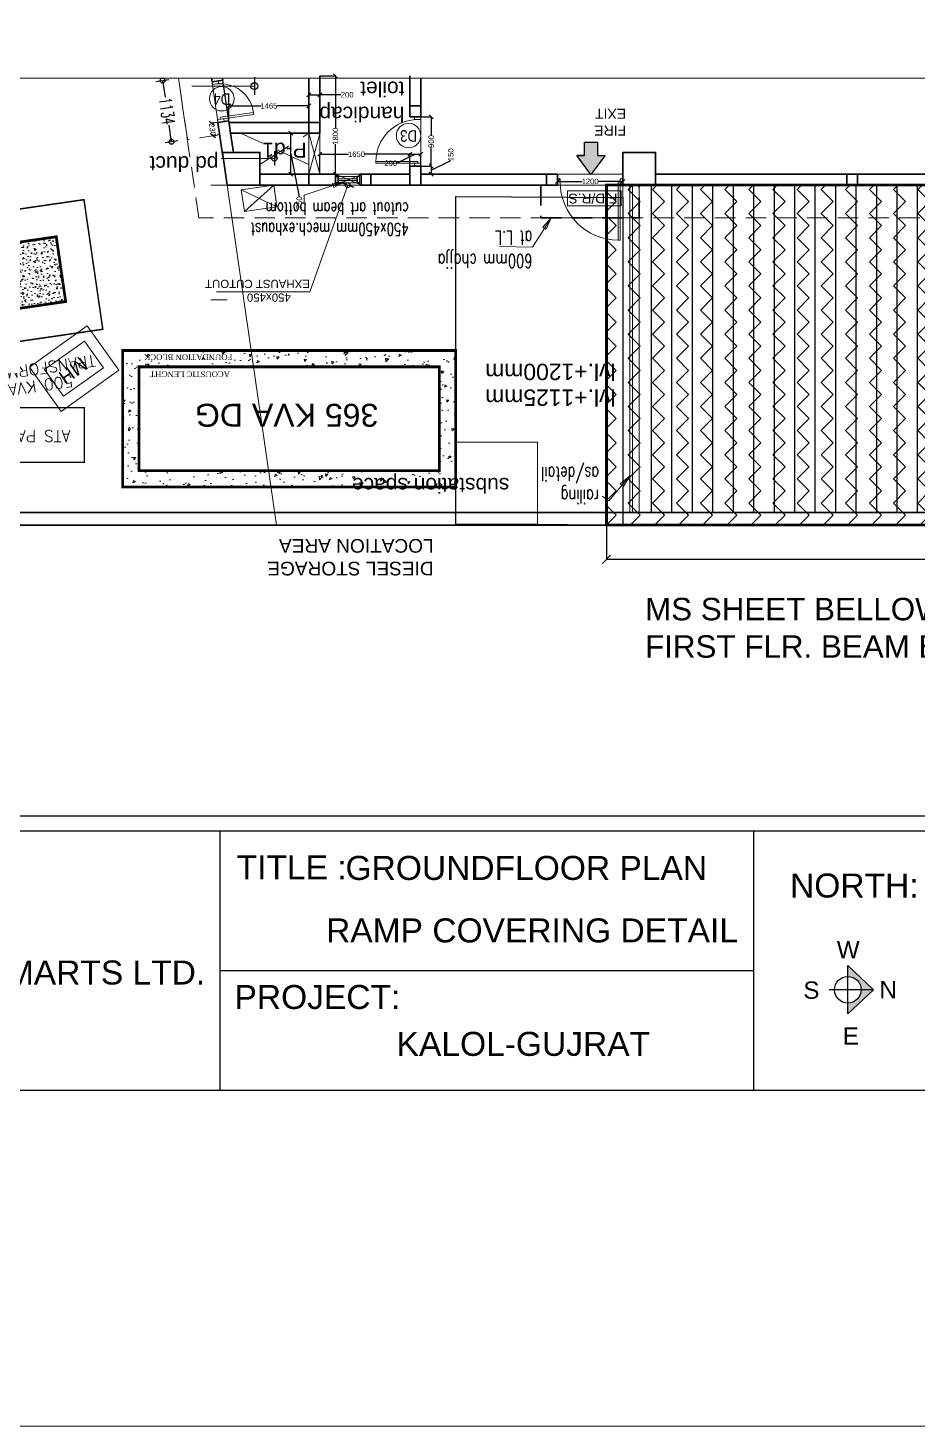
# Model space of a CAD drawing. Header units: inches. Extents: x 148614 to 294443, y 4730 to 138360.
# Drawn here: x 197249 to 213536, y 4730 to 30347 of the extents above; entities that cross this region are included whole.
import ezdxf
from ezdxf.enums import TextEntityAlignment as Align

# ---------------------------------------------------------------- set-up
doc = ezdxf.new("R2010")
doc.units = ezdxf.units.IN
doc.header["$MEASUREMENT"] = 0
for name, pattern in [('( Hidden )', [0.375, 0.25, -0.125]), ('1', [0]), ('DASHED', [0.75, 0.5, -0.25]), ('HIDDEN', [0.375, 0.25, -0.125]), ('HIDDEN2', [0.1875, 0.125, -0.0625])]:
    doc.linetypes.add(name, pattern=pattern)
doc.layers.get('DEFPOINTS').update_dxf_attribs({"color": 40, "lineweight": 15})
for name, color, linetype, lineweight in [('75 mm floring', 252, 'Continuous', 15), ('BEAM IN MS', 32, 'Continuous', 15), ('BUILDING  LINE', 46, 'Continuous', 0), ('Column', 32, 'Continuous', 30), ('description text', 34, 'Continuous', 15), ('DIAMENSION', 122, 'Continuous', 15), ('door window text', 242, 'Continuous', 13), ('DOORS', 44, 'Continuous', 13), ('dotted gen.& dotted windows', 252, 'HIDDEN2', 15), ('fabr ele', 235, 'Continuous', 15), ('furniture', 252, '1', 15), ('Lvl.', 34, 'Continuous', 13), ('MEP INPUTS', 7, 'Continuous', 15), ('mullion', 6, 'Continuous', 30), ('room text', 7, 'Continuous', 13), ('STR', 32, 'Continuous', 25), ('SUBSTATION', 3, 'HIDDEN', 0), ('text', 7, 'Continuous', 15), ('wall', 7, 'Continuous', 30), ('wall cut', 7, 'Continuous', 30), ('wall ele', 7, 'Continuous', 15), ('windows', 34, 'Continuous', 15)]:
    doc.layers.add(name, color=color, linetype=linetype, lineweight=lineweight)
for name, color, linetype in [('aapl text', 1, 'Continuous'), ('ALL TEXT', 7, 'Continuous'), ('DEVELOPER', 10, 'Continuous'), ('DIM 02 DMART', 8, 'Continuous'), ('SDA_TEXT', 21, 'Continuous'), ('title', 7, 'Continuous')]:
    doc.layers.add(name, color=color, linetype=linetype)
doc.styles.add('ARIAL', font='arial.ttf')
doc.styles.add('ARIAL-N', font='ARIALN.TTF')
doc.styles.add('dim center', font='arial.ttf', dxfattribs={"height": 250})
doc.styles.add('dim detail', font='simplex.shx', dxfattribs={"width": 0.65})
doc.styles.add('dim inside', font='simplex.shx', dxfattribs={"width": 0.7, "height": 100})
doc.styles.add('opning tag', font='ARIALN.TTF', dxfattribs={"height": 175})
doc.styles.add('Romans', font='simplex.shx')
doc.styles.add('ROMANT', font='arial.ttf')
doc.styles.add('room text', font='arial.ttf', dxfattribs={"height": 150})
doc.styles.add('SDA-TITLE', font='arial.ttf', dxfattribs={"height": 100})
doc.styles.add('UNIQUE', font='times.ttf', dxfattribs={"height": 0.16})
doc.dimstyles.new('dim inside', dxfattribs={"dimtxt": 225, "dimasz": 180, "dimexe": 0, "dimexo": 0, "dimgap": 10, "dimtad": 0, "dimdec": 0, "dimzin": 0, "dimdsep": 46, "dimtxsty": 'dim detail', "dimblk": 'SMALL', "dimcen": 0.09, "dimse1": 1, "dimse2": 1, "dimclrd": 256, "dimclrt": 256, "dimadec": 0, "dimazin": 0, "dimtfac": 1, "dimtdec": 0, "dimtofl": 0, "dimtmove": 1, "dimatfit": 3, "dimldrblk": 'SMALL', "dimfxl": 1, "dimtolj": 1, "dimtzin": 0, "dimlwd": -1, "dimarcsym": 2})
doc.dimstyles.new('Dmart', dxfattribs={"dimtxt": 100, "dimasz": 75, "dimexe": 0.0625, "dimexo": 0.0625, "dimgap": 0.09, "dimtad": 0, "dimdec": 0, "dimzin": 0, "dimdsep": 46, "dimtxsty": 'ARIAL', "dimblk": 'OBLIQUE', "dimcen": 0.09, "dimclrt": 252, "dimadec": 0, "dimazin": 0, "dimtfac": 1, "dimtdec": 0, "dimtofl": 0, "dimtmove": 1, "dimatfit": 3, "dimldrblk": 'OBLIQUE', "dimfxl": 1, "dimtolj": 1, "dimtzin": 0, "dimarcsym": 0})

# ---------------------------------------------------------------- blocks, each defined once
blk = doc.blocks.new('*U13')
at = {"layer": 'DOORS'}
for points in [[(50, 0), (50, 615), (85, 615), (85, 0)], [(50, 57.5), (50, -57.5), (0, -57.5), (0, 57.5)], [(750, 57.5), (750, -57.5), (700, -57.5), (700, 57.5)]]:
    blk.add_lwpolyline(points, close=True, dxfattribs=at)
blk.add_arc((85, 0), 615, 0, 90, dxfattribs=at)
blk = doc.blocks.new('*U14')
at = {"layer": 'DOORS'}
for points in [[(50, 0), (50, 765), (85, 765), (85, 0)], [(50, 57.5), (50, -57.5), (0, -57.5), (0, 57.5)], [(900, 57.5), (900, -57.5), (850, -57.5), (850, 57.5)]]:
    blk.add_lwpolyline(points, close=True, dxfattribs=at)
blk.add_arc((85, 0), 765, 0, 90, dxfattribs=at)
blk = doc.blocks.new('opning tag')
at = {"layer": 'door window text', "linetype": 'Continuous'}
blk.add_circle((0, 0), 132, dxfattribs=at)
at = {"layer": 'door window text', "style": 'opning tag'}
blk.add_attdef('D1', text='', height=125, dxfattribs=at).set_placement((0, -58), align=Align.CENTER)
blk = doc.blocks.new('_Oblique')
at = {"color": 0, "linetype": 'ByBlock', "lineweight": -2}
blk.add_line((-0.5, -0.5), (0.5, 0.5), dxfattribs=at)
blk = doc.blocks.new('*D340')
at = {"layer": 'DEFPOINTS', "color": 0}
for p in [(202596, 28032), (202596, 27667), (204246, 27667)]:
    blk.add_point(p, dxfattribs=at)
at = {"layer": 'DIM 02 DMART', "color": 0, "lineweight": -2}
for p, q in [((202596, 27667), (202596, 28032)), ((202596, 28032), (203123, 28032)), ((204246, 28032), (203412, 28032)), ((204246, 27667), (204246, 28032))]:
    blk.add_line(p, q, dxfattribs=at)
at = {"layer": 'DIM 02 DMART', "color": 0, "lineweight": -2, "xscale": 75, "yscale": 75, "zscale": 75, "rotation": 180}
blk.add_blockref('_Oblique', (202596, 28032), dxfattribs=at)
at = {"layer": 'DIM 02 DMART', "color": 0, "lineweight": -2, "xscale": 75, "yscale": 75, "zscale": 75}
blk.add_blockref('_Oblique', (204246, 28032), dxfattribs=at)
at = {"layer": 'DIM 02 DMART', "color": 252, "insert": (203268, 28032), "char_height": 100, "attachment_point": 5, "style": 'ARIAL'}
blk.add_mtext('\\A1;1650', dxfattribs=at)
blk = doc.blocks.new('*D341')
at = {"layer": 'DEFPOINTS', "color": 0}
for p in [(202596, 29467), (202882, 29467), (202596, 27667)]:
    blk.add_point(p, dxfattribs=at)
at = {"layer": 'DIM 02 DMART', "color": 0, "lineweight": -2}
for p, q in [((202596, 29467), (202882, 29467)), ((202882, 29467), (202882, 28507)), ((202882, 27667), (202882, 28218)), ((202596, 27667), (202882, 27667))]:
    blk.add_line(p, q, dxfattribs=at)
at = {"layer": 'DIM 02 DMART', "color": 0, "lineweight": -2, "xscale": 75, "yscale": 75, "zscale": 75}
for p, rotation in [((202882, 29467), 90), ((202882, 27667), 270)]:
    blk.add_blockref('_Oblique', p, dxfattribs=dict(at, rotation=rotation))
at = {"layer": 'DIM 02 DMART', "color": 252, "insert": (202882, 28363), "char_height": 100, "attachment_point": 5, "rotation": 90, "style": 'ARIAL'}
blk.add_mtext('\\A1;1800', dxfattribs=at)
blk = doc.blocks.new('*D334')
at = {"layer": 'DEFPOINTS', "color": 0}
for p in [(202066, 28417), (202275, 28417), (202275, 27667)]:
    blk.add_point(p, dxfattribs=at)
at = {"layer": 'DIM 02 DMART', "color": 0, "lineweight": -2}
for p, q in [((202275, 28417), (202066, 28417)), ((202066, 27667), (202066, 28417)), ((202066, 28042), (202219, 27255)), ((202275, 27667), (202066, 27667)), ((202219, 27255), (202219, 27255))]:
    blk.add_line(p, q, dxfattribs=at)
at = {"layer": 'DIM 02 DMART', "color": 0, "lineweight": -2, "xscale": 75, "yscale": 75, "zscale": 75}
for p, rotation in [((202066, 28417), 90), ((202066, 27667), 270)]:
    blk.add_blockref('_Oblique', p, dxfattribs=dict(at, rotation=rotation))
at = {"layer": 'DIM 02 DMART', "color": 252, "insert": (202219, 27145), "char_height": 100, "attachment_point": 5, "rotation": 90, "style": 'ARIAL'}
blk.add_mtext('\\A1;750', dxfattribs=at)
blk = doc.blocks.new('*D342')
at = {"layer": 'DEFPOINTS', "color": 0}
for p in [(200931, 28917), (200931, 28617), (202396, 28617)]:
    blk.add_point(p, dxfattribs=at)
at = {"layer": 'DIM 02 DMART', "color": 0, "lineweight": -2}
for p, q in [((200931, 28617), (200931, 28917)), ((200931, 28917), (201519, 28917)), ((202396, 28917), (201809, 28917)), ((202396, 28617), (202396, 28917))]:
    blk.add_line(p, q, dxfattribs=at)
at = {"layer": 'DIM 02 DMART', "color": 0, "lineweight": -2, "xscale": 75, "yscale": 75, "zscale": 75, "rotation": 180}
blk.add_blockref('_Oblique', (200931, 28917), dxfattribs=at)
at = {"layer": 'DIM 02 DMART', "color": 0, "lineweight": -2, "xscale": 75, "yscale": 75, "zscale": 75}
blk.add_blockref('_Oblique', (202396, 28917), dxfattribs=at)
at = {"layer": 'DIM 02 DMART', "color": 252, "insert": (201664, 28917), "char_height": 100, "attachment_point": 5, "style": 'ARIAL'}
blk.add_mtext('\\A1;1465', dxfattribs=at)
blk = doc.blocks.new('*D343')
at = {"layer": 'DEFPOINTS', "color": 0}
for p in [(204446, 27817), (204446, 27667), (204636, 27667)]:
    blk.add_point(p, dxfattribs=at)
at = {"layer": 'DIM 02 DMART', "color": 0, "lineweight": -2}
for p, q in [((204446, 27817), (204636, 27817)), ((204446, 27667), (204636, 27667)), ((204636, 27742), (204995, 27917)), ((204636, 27817), (204636, 27667)), ((204995, 27917), (204995, 27917))]:
    blk.add_line(p, q, dxfattribs=at)
at = {"layer": 'DIM 02 DMART', "color": 0, "lineweight": -2, "xscale": 75, "yscale": 75, "zscale": 75}
for p, rotation in [((204636, 27817), 90), ((204636, 27667), 270)]:
    blk.add_blockref('_Oblique', p, dxfattribs=dict(at, rotation=rotation))
at = {"layer": 'DIM 02 DMART', "color": 252, "insert": (204995, 28023), "char_height": 100, "attachment_point": 5, "rotation": 90, "style": 'ARIAL'}
blk.add_mtext('\\A1;150', dxfattribs=at)
blk = doc.blocks.new('*D344')
at = {"layer": 'DEFPOINTS', "color": 0}
for p in [(204446, 28717), (204636, 28717), (204446, 27817)]:
    blk.add_point(p, dxfattribs=at)
at = {"layer": 'DIM 02 DMART', "color": 0, "lineweight": -2}
for p, q in [((204446, 28717), (204636, 28717)), ((204636, 28717), (204636, 28378)), ((204636, 27817), (204636, 28157)), ((204446, 27817), (204636, 27817))]:
    blk.add_line(p, q, dxfattribs=at)
at = {"layer": 'DIM 02 DMART', "color": 0, "lineweight": -2, "xscale": 75, "yscale": 75, "zscale": 75}
for p, rotation in [((204636, 28717), 90), ((204636, 27817), 270)]:
    blk.add_blockref('_Oblique', p, dxfattribs=dict(at, rotation=rotation))
at = {"layer": 'DIM 02 DMART', "color": 252, "insert": (204636, 28267), "char_height": 100, "attachment_point": 5, "rotation": 90, "style": 'ARIAL'}
blk.add_mtext('\\A1;900', dxfattribs=at)
blk = doc.blocks.new('*D346')
at = {"layer": 'DEFPOINTS', "color": 0}
for p in [(204446, 28032), (204246, 27817), (204446, 27817)]:
    blk.add_point(p, dxfattribs=at)
at = {"layer": 'DIM 02 DMART', "color": 0, "lineweight": -2}
for p, q in [((204346, 28032), (204007, 27867)), ((204246, 27817), (204246, 28032)), ((204246, 28032), (204446, 28032)), ((204446, 27817), (204446, 28032)), ((204007, 27867), (204006, 27867))]:
    blk.add_line(p, q, dxfattribs=at)
at = {"layer": 'DIM 02 DMART', "color": 0, "lineweight": -2, "xscale": 75, "yscale": 75, "zscale": 75, "rotation": 180}
blk.add_blockref('_Oblique', (204246, 28032), dxfattribs=at)
at = {"layer": 'DIM 02 DMART', "color": 0, "lineweight": -2, "xscale": 75, "yscale": 75, "zscale": 75}
blk.add_blockref('_Oblique', (204446, 28032), dxfattribs=at)
at = {"layer": 'DIM 02 DMART', "color": 252, "insert": (203895, 27867), "char_height": 100, "attachment_point": 5, "style": 'ARIAL'}
blk.add_mtext('\\A1;200', dxfattribs=at)
blk = doc.blocks.new('*D335')
at = {"layer": 'DEFPOINTS', "color": 0}
for p in [(202596, 29123), (202396, 28810), (202596, 28617)]:
    blk.add_point(p, dxfattribs=at)
at = {"layer": 'DIM 02 DMART', "color": 0, "lineweight": -2}
for p, q in [((202396, 28810), (202396, 29123)), ((202396, 29123), (202596, 29123)), ((202596, 28617), (202596, 29123)), ((202986, 29123), (202596, 29123))]:
    blk.add_line(p, q, dxfattribs=at)
at = {"layer": 'DIM 02 DMART', "color": 0, "lineweight": -2, "xscale": 75, "yscale": 75, "zscale": 75, "rotation": 180}
blk.add_blockref('_Oblique', (202396, 29123), dxfattribs=at)
at = {"layer": 'DIM 02 DMART', "color": 0, "lineweight": -2, "xscale": 75, "yscale": 75, "zscale": 75}
blk.add_blockref('_Oblique', (202596, 29123), dxfattribs=at)
at = {"layer": 'DIM 02 DMART', "color": 252, "insert": (203097, 29123), "char_height": 100, "attachment_point": 5, "style": 'ARIAL'}
blk.add_mtext('\\A1;200', dxfattribs=at)
blk = doc.blocks.new('*U26')
at = {"layer": 'wall ele'}
for points in [[(1859, 100), (1409, 100)], [(1409, -100), (1859, -100)]]:
    blk.add_lwpolyline(points, dxfattribs=at)
at = {"layer": 'windows', "lineweight": 30}
for points in [[(1409, -58), (1459, -58), (1459, 58), (1409, 58)], [(1809, -58), (1859, -58), (1859, 58), (1809, 58)]]:
    blk.add_lwpolyline(points, close=True, dxfattribs=at)
at = {"layer": 'windows'}
for points in [[(1459, 58), (1809, 58), (1809, -58), (1459, -58)], [(1459, -18), (1809, -18), (1809, 18), (1459, 18)]]:
    blk.add_lwpolyline(points, close=True, dxfattribs=at)
blk = doc.blocks.new('fe')
h = blk.add_hatch(color=1)
h.set_gradient(color1=(255, 0, 0), rotation=180, tint=1, name='INVCYLINDER')
h.paths.add_polyline_path([(58.22, -45.377), (58.59, -45.877), (58.39, -45.877), (58.39, -46.221), (58.05, -46.221), (58.05, -45.877), (57.85, -45.877)])
at = {"color": 0, "linetype": 'Continuous', "elevation": 295.366}
blk.add_lwpolyline([(58.22, -45.377), (58.59, -45.877), (58.39, -45.877), (58.39, -46.221), (58.05, -46.221), (58.05, -45.877), (57.85, -45.877)], close=True, dxfattribs=at)
at = {"layer": 'wall'}
blk.add_line((58.39, -45.877, 295.366), (58.59, -45.877, 295.366), dxfattribs=at)
blk = doc.blocks.new('*D347')
at = {"layer": 'DEFPOINTS', "color": 0}
for p in [(206948, 27667), (208147, 27667), (206948, 27535)]:
    blk.add_point(p, dxfattribs=at)
at = {"layer": 'DIM 02 DMART', "color": 0, "lineweight": -2}
for p, q in [((206948, 27667), (206948, 27535)), ((208147, 27667), (208147, 27535)), ((206948, 27535), (207403, 27535)), ((208147, 27535), (207692, 27535))]:
    blk.add_line(p, q, dxfattribs=at)
at = {"layer": 'DIM 02 DMART', "color": 0, "lineweight": -2, "xscale": 75, "yscale": 75, "zscale": 75, "rotation": 180}
blk.add_blockref('_Oblique', (206948, 27535), dxfattribs=at)
at = {"layer": 'DIM 02 DMART', "color": 0, "lineweight": -2, "xscale": 75, "yscale": 75, "zscale": 75}
blk.add_blockref('_Oblique', (208147, 27535), dxfattribs=at)
at = {"layer": 'DIM 02 DMART', "color": 252, "insert": (207547, 27535), "char_height": 100, "attachment_point": 5, "style": 'ARIAL'}
blk.add_mtext('\\A1;1200', dxfattribs=at)
blk = doc.blocks.new('*U40')
at = {"layer": 'DOORS'}
for points in [[(50, 0), (50, 1064), (85, 1064), (85, 0)], [(50, 57), (50, -58), (0, -58), (0, 57)], [(1199, 57), (1199, -58), (1149, -58), (1149, 57)]]:
    blk.add_lwpolyline(points, close=True, dxfattribs=at)
blk.add_arc((85, 0), 1064, 0, 90, dxfattribs=at)
blk = doc.blocks.new('*D349')
at = {"layer": 'DEFPOINTS', "color": 0}
for p in [(200730, 28617), (200645, 28372), (200763, 28390)]:
    blk.add_point(p, dxfattribs=at)
at = {"layer": 'DIM 02 DMART', "color": 0, "lineweight": -2}
for p, q in [((200730, 28617), (200612, 28600)), ((200612, 28600), (200612, 28596)), ((200645, 28372), (200644, 28376)), ((200763, 28390), (200645, 28372))]:
    blk.add_line(p, q, dxfattribs=at)
at = {"layer": 'DIM 02 DMART', "color": 0, "lineweight": -2, "xscale": 75, "yscale": 75, "zscale": 75}
for p, rotation in [((200612, 28600), 98.26680340818082), ((200645, 28372), 278.2668034081808)]:
    blk.add_blockref('_Oblique', p, dxfattribs=dict(at, rotation=rotation))
at = {"layer": 'DIM 02 DMART', "color": 252, "insert": (200628, 28486), "char_height": 100, "attachment_point": 5, "rotation": 278.2668, "style": 'ARIAL'}
blk.add_mtext('\\A1;230', dxfattribs=at)
blk = doc.blocks.new('_Small')
at = {"color": 0, "linetype": 'ByBlock', "lineweight": -2}
blk.add_line((0, 0.65), (0, -0.65), dxfattribs=at)
blk.add_circle((0, 0), 0.25, dxfattribs=at)
blk = doc.blocks.new('*D350')
for p, q in [((199716, 29384), (199760, 29080)), ((199879, 28261), (199835, 28564))]:
    blk.add_line(p, q)
at = {"layer": 'DEFPOINTS', "color": 0}
for p in [(199716, 29384), (200006, 29426), (200169, 28303)]:
    blk.add_point(p, dxfattribs=at)
at = {"xscale": 180, "yscale": 180, "zscale": 180}
for p, rotation in [((199716, 29384), 98.26680340796862), ((199879, 28261), 278.2668034079686)]:
    blk.add_blockref('_Small', p, dxfattribs=dict(at, rotation=rotation))
at = {"insert": (199798, 28822), "char_height": 225, "attachment_point": 5, "rotation": 278.2668, "style": 'dim detail'}
blk.add_mtext('\\A1;1134', dxfattribs=at)
blk = doc.blocks.new('A$C551002CB')
at = {"layer": 'SUBSTATION'}
h = blk.add_hatch(dxfattribs=at)
h.set_pattern_fill('AR-CONC', color=8, scale=70, style=0)
h.set_pattern_definition([(50, (-1106293.45, 1035972.3), (502.08213, -43.9265), [52.5, -577.5]), (355, (-1106293.45, 1035972.3), (-97.12593, 526.5345), [42, -462]), (100.4514, (-1106251.6, 1035968.66), (404.95657, 482.60768), [44.61813, -490.79948]), (46.1842, (-1106293.45, 1036112.3), (747.06873, -115.8633), [78.75, -866.25]), (96.6356, (-1106231.2, 1036102.7), (654.2639, 681.8825), [66.9272, -736.1991]), (351.1842, (-1106293.45, 1036112.3), (654.26336, 681.88302), [63, -693]), (21, (-1106223.45, 1036077.3), (417.83494, -281.83322), [52.5, -577.5]), (326, (-1106223.45, 1036077.3), (170.32073, 507.60503), [42, -462]), (71.4514, (-1106188.63, 1036053.83), (588.15584, 225.77135), [44.61813, -490.79948]), (37.5, (-1106293.45, 1035972.32), (8.511899, 233.025698), [0, -456.4, 0, -469, 0, -463.75]), (7.5, (-1106293.45, 1035972.32), (184.148676, 276.0882), [0, -267.4, 0, -445.9, 0, -176.75]), (327.5, (-1106449.55, 1035972.32), (373.675705, -15.78841), [0, -175, 0, -546, 0, -724.5]), (317.5, (-1106519.55, 1035972.32), (408.23032, 70.07349), [0, -227.5, 0, -362.6, 0, -514.5])])
h.paths.add_polyline_path([(-300, 200), (-300, -2300), (5800, -2300), (5800, 200)])
h.paths.add_polyline_path([(5500, -100), (5500, -2000), (0, -2000), (0, -100)], flags=16)
h.paths.add_polyline_path([(1009, -1439), (4586, -1439), (4586, -787), (1009, -787)], flags=8)
at = {"layer": 'SUBSTATION', "color": 8, "const_width": 50}
blk.add_lwpolyline([(5800, 200), (5800, -2300), (-300, -2300), (-300, 200)], close=True, dxfattribs=at)
at = {"layer": 'SUBSTATION', "color": 6, "const_width": 50}
blk.add_lwpolyline([(5500, -100), (5500, -2000), (0, -2000), (0, -100)], close=True, dxfattribs=at)
at = {"layer": 'SUBSTATION', "style": 'ROMANT'}
blk.add_text('365 KVA DG', height=420, dxfattribs=at).set_placement((2797, -1113, -135248), align=Align.MIDDLE_CENTER)
at = {"layer": 'SUBSTATION', "style": 'UNIQUE', "oblique": 360}
for s, p in [('ACOUSTIC LENGHT', (4569, -1866, 2547)), ('FOUNDATION BLOCK', (4600, -2178, -135384))]:
    blk.add_text(s, height=105, rotation=359.9935, dxfattribs=at).set_placement(p, align=Align.MIDDLE_CENTER)
blk = doc.blocks.new('A$C20963480')
at = {"layer": 'SUBSTATION', "xscale": 0.001, "yscale": 0.001, "zscale": 0.001}
blk.add_blockref('A$C551002CB', (0.325, 2.325, -137.547), dxfattribs=at)
blk = doc.blocks.new('A$C52641C37')
at = {"layer": 'SUBSTATION'}
h = blk.add_hatch(dxfattribs=at)
h.set_pattern_fill('AR-CONC', color=9, scale=0.03, angle=90, style=0)
h.set_pattern_definition([(140, (-1047.73688, -1252.3125), (0.01882564, 0.215178055), [0.0225, -0.2475]), (85, (-1047.73688, -1252.3125), (-0.22565764, -0.0416254), [0.018, -0.198]), (190.4514, (-1047.7353, -1252.29456), (-0.206831863, 0.173552815), [0.019122057, -0.210342634]), (136.1842, (-1047.79688, -1252.3125), (0.049655704, 0.320172315), [0.03375, -0.37125]), (186.6356, (-1047.79274, -1252.2858), (-0.29223536, 0.28039881), [0.028683086, -0.3155139]), (81.1842, (-1047.79688, -1252.3125), (-0.29223558, 0.280398584), [0.027, -0.297]), (111, (-1047.78188, -1252.2825), (0.120785667, 0.179072116), [0.0225, -0.2475]), (56, (-1047.78188, -1252.2825), (-0.217545014, 0.0729946), [0.018, -0.198]), (161.4514, (-1047.77181, -1252.26757), (-0.09675915, 0.252066789), [0.019122057, -0.210342634]), (127.5, (-1047.73688, -1252.31249), (-0.099868156, 0.0036479566), [0, -0.1956, 0, -0.201, 0, -0.19875]), (97.5, (-1047.73688, -1252.31249), (-0.1183235136, 0.078920861), [0, -0.1146, 0, -0.1911, 0, -0.07575]), (57.5, (-1047.73688, -1252.37939), (0.0067664615, 0.160146731), [0, -0.075, 0, -0.234, 0, -0.3105]), (47.5, (-1047.73688, -1252.4094), (-0.030031495, 0.174955851), [0, -0.0975, 0, -0.1554, 0, -0.2205])])
h.paths.add_polyline_path([(1.868, 1.03), (1.868, 2.23), (0.668, 2.23), (0.668, 1.03)])
at = {"layer": 'SUBSTATION', "color": 6, "const_width": 0.027, "elevation": -137.547}
blk.add_lwpolyline([(0.068, 0.43), (0.068, 2.83), (2.468, 2.83), (2.468, 0.43)], close=True, dxfattribs=at)
at = {"layer": 'SUBSTATION', "color": 9, "const_width": 0.05, "elevation": -137.547}
blk.add_lwpolyline([(0.668, 1.03), (0.668, 2.23), (1.868, 2.23), (1.868, 1.03), (0.668, 1.03)], dxfattribs=at)
at = {"layer": 'MEP INPUTS', "color": 9, "style": 'Romans'}
for s, p in [('500 KVA', (1.341, 3.685, -272.931)), ('TRANSFORMER', (1.288, 3.373, -272.931))]:
    blk.add_text(s, height=0.21, dxfattribs=at).set_placement(p, align=Align.MIDDLE_CENTER)
blk = doc.blocks.new('A$C30296E58')
at = {"layer": 'SUBSTATION', "color": 6, "const_width": 0.0252, "elevation": -137.547}
blk.add_lwpolyline([(1.36, 2.53), (1.36, 0.53), (0.36, 0.53), (0.36, 2.53)], close=True, dxfattribs=at)
at = {"layer": 'SUBSTATION', "style": 'Romans'}
blk.add_text('ATS PANEL', height=0.21, rotation=90, dxfattribs=at).set_placement((0.843, 1.535, -132.703), align=Align.MIDDLE_CENTER)
blk = doc.blocks.new('A$C08F70A35')
at = {"layer": 'MEP INPUTS', "color": 3, "lineweight": 5, "ltscale": 1000}
for points in [[(0, 1000), (1300, 1000), (1300, 0), (0, 0)], [(200, 800), (1100, 800), (1100, 200), (200, 200)]]:
    blk.add_lwpolyline(points, close=True, dxfattribs=at)
at = {"layer": 'MEP INPUTS', "color": 1, "lineweight": 5, "ltscale": 1000, "insert": (414, 646), "char_height": 250, "attachment_point": 1, "style": 'dim center'}
blk.add_mtext_dynamic_manual_height_columns('MH', width=230.63, gutter_width=1250, heights=[0], dxfattribs=at)
blk = doc.blocks.new('OV')
at = {"layer": 'furniture', "color": 40, "linetype": 'Continuous'}
for p, q in [((-1, 0), (1, 0)), ((-1, -3), (-1, 0)), ((1, -3), (1, 0)), ((1, -6), (-1, -6)), ((-1, -6), (-1, -6)), ((1, -6), (1, -6))]:
    blk.add_line(p, q, dxfattribs=at)
at = {"layer": 'furniture', "color": 143, "linetype": 'Continuous'}
for points in [[(-10, -9), (-10, -10), (-10, -11), (-10, -11), (-9, -12), (-9, -13), (-9, -13), (-8, -14), (-8, -14), (-7, -15), (-6, -15), (-5, -16), (-5, -16), (-4, -16), (-3, -17), (-2, -17), (-1, -17), (0, -17), (0, -17), (1, -17), (2, -17), (3, -17), (4, -17), (5, -16), (6, -16), (6, -16), (7, -15), (8, -15), (8, -14), (9, -14), (9, -13), (10, -13), (10, -12), (11, -11), (11, -11), (11, -10), (11, -9), (11, -8), (11, -8), (11, -7), (10, -6), (10, -6), (9, -5), (9, -4), (8, -4), (8, -3), (7, -3), (6, -2), (6, -2), (5, -2), (4, -2), (3, -1), (2, -1), (1, -1), (0, -1)], [(0, -1), (0, -1), (-1, -1), (-2, -1), (-3, -2), (-4, -2), (-5, -2), (-5, -2), (-6, -3), (-7, -3), (-8, -4), (-8, -4), (-9, -5), (-9, -6), (-9, -6), (-10, -7), (-10, -8), (-10, -8), (-10, -9)], [(-9, -9), (-9, -10), (-9, -10), (-9, -11), (-9, -11), (-8, -12), (-8, -13), (-7, -13), (-7, -14), (-6, -14), (-6, -14), (-5, -15), (-4, -15), (-4, -15), (-3, -16), (-2, -16), (-1, -16), (0, -16), (0, -16), (1, -16), (2, -16), (3, -16), (4, -16), (4, -15), (5, -15), (6, -15), (7, -14), (7, -14), (8, -14), (8, -13), (9, -13), (9, -12), (9, -11), (10, -11), (10, -10), (10, -10), (10, -9), (10, -8), (10, -8), (10, -7), (9, -7), (9, -6), (9, -6), (8, -5), (8, -5), (7, -4), (7, -4), (6, -3), (5, -3), (4, -3), (4, -3), (3, -2), (2, -2), (1, -2), (0, -2)], [(0, -2), (0, -2), (-1, -2), (-2, -2), (-3, -3), (-4, -3), (-4, -3), (-5, -3), (-6, -4), (-6, -4), (-7, -5), (-7, -5), (-8, -6), (-8, -6), (-9, -7), (-9, -7), (-9, -8), (-9, -8), (-9, -9)]]:
    blk.add_lwpolyline(points, dxfattribs=at)
at = {"layer": 'furniture', "color": 40, "linetype": 'Continuous'}
for radius in [1.39, 1.08]:
    blk.add_circle((0, -4), radius, dxfattribs=at)
blk = doc.blocks.new('XCVXCVXCVXC')
at = {"layer": 'furniture', "lineweight": 0}
blk.add_lwpolyline([(2962, 100), (2962, 101), (2961, 101), (2961, 100)], close=True, dxfattribs=at)
at = {"layer": 'furniture', "lineweight": 0, "xscale": -0.02214545180880421, "yscale": 0.02214545180880348, "zscale": 0.0221454518088037, "rotation": 269.9999999999999}
blk.add_blockref('OV', (2962, 101), dxfattribs=at)
blk = doc.blocks.new('*D337')
at = {"layer": 'DEFPOINTS', "color": 0}
for p in [(207847, 21237), (234097, 21237), (207847, 20611)]:
    blk.add_point(p, dxfattribs=at)
at = {"layer": 'DEVELOPER', "color": 0, "lineweight": -2}
for p, q in [((207847, 21237), (207847, 20611)), ((234097, 21237), (234097, 20611)), ((207847, 20611), (220406, 20611)), ((234097, 20611), (221539, 20611))]:
    blk.add_line(p, q, dxfattribs=at)
at = {"layer": 'DEVELOPER', "color": 0, "lineweight": -2, "xscale": 150, "yscale": 150, "zscale": 150, "rotation": 180}
blk.add_blockref('_Oblique', (207847, 20611), dxfattribs=at)
at = {"layer": 'DEVELOPER', "color": 0, "lineweight": -2, "xscale": 150, "yscale": 150, "zscale": 150}
blk.add_blockref('_Oblique', (234097, 20611), dxfattribs=at)
at = {"layer": 'DEVELOPER', "color": 252, "insert": (220972, 20611), "char_height": 300, "attachment_point": 5, "style": 'ARIAL'}
blk.add_mtext('\\A1;26250', dxfattribs=at)

msp = doc.modelspace()

# ---------------------------------------------------------------- hatches: boundary and pattern name
h = msp.add_hatch(color=256)
h.dxf.hatch_style = 1
h.paths.add_polyline_path([(212738.2, 12724.2), (212268.8, 13169.8), (212268.8, 12968.5, -0.4142136), (212513.1, 12724.2)])
h.paths.add_polyline_path([(212738.2, 12724.2), (212513.1, 12724.2, -0.4142136), (212268.8, 12480), (212268.8, 12283.4)])
at = {"layer": 'aapl text'}
h = msp.add_hatch(dxfattribs=at)
h.set_pattern_fill('ANSI31', color=253, scale=3000, angle=225)
h.set_pattern_definition([(270, (780921.86, 86399.76), (375, 1e-10), [])])
h.paths.add_polyline_path([(233197.2, 21467.2), (208447.2, 21467.2), (208447.2, 27467.2), (233197.2, 27467.2)])
at = {"layer": 'DEVELOPER'}
h = msp.add_hatch(dxfattribs=at)
h.set_pattern_fill('ZIGZAG', color=256, scale=2500, angle=225, style=0)
h.set_pattern_definition([(225, (539480.3, 119090.3), (-6e-14, -441.94174), [312.5, -312.5]), (315, (539259.34, 118869.33), (441.94174, -1e-13), [312.5, -312.5])])
h.paths.add_polyline_path([(221668.4, 21237.2), (207847.2, 21237.2), (207847.2, 27467.2), (221668.4, 27467.2)])

# ---------------------------------------------------------------- linework, layer by layer
msp.add_line((212738.2, 12724.2, 1.4), (211924.5, 12724.2, 1.4))
msp.add_lwpolyline([(200928.1, 28646), (200820.2, 29388.2)])
for points in [[(208145.8, 21237.2), (205085.5, 21256.7), (205085.5, 27256), (208145.6, 27237.2)], [(208145.8, 21237.2), (205085.5, 21256.7), (205085.5, 27256), (208145.6, 27237.2)], [(212268.8, 13169.8), (212738.2, 12724.2), (212268.8, 12283.4)]]:
    msp.add_lwpolyline(points, close=True)
at = {"const_width": 16.4}
msp.add_lwpolyline([(206585.5, 22756.7), (205085.5, 22756.7), (205085.5, 21256.7), (206585.5, 21256.7)], close=True, dxfattribs=at)
msp.add_lwpolyline([(206585.5, 22756.7), (205085.5, 22756.7), (205085.5, 21256.7), (206585.5, 21256.7)], close=True, dxfattribs=at)
msp.add_circle((212268.8, 12724.2), 244.3)
at = {"layer": 'BEAM IN MS'}
msp.add_lwpolyline([(148614, 60177.2), (294442.9, 60177.2), (294442.9, 4730.5), (148614, 4730.5)], close=True, dxfattribs=at)
at = {"layer": 'BUILDING  LINE'}
msp.add_lwpolyline([(233797.2, 29425.8), (233797.2, 27467.2), (200897.2, 27467.2), (200612.7, 29425.8)], dxfattribs=at)
at = {"layer": 'Column'}
msp.add_lwpolyline([(200897.2, 27467.2), (201497.2, 27467.2), (201497.2, 28067.2), (200810.1, 28067.2)], close=True, dxfattribs=at)
at = {"layer": 'Column', "ltscale": 20}
msp.add_lwpolyline([(208147.2, 27467.2), (208747.2, 27467.2), (208747.2, 28067.2), (208147.2, 28067.2)], close=True, dxfattribs=at)
at = {"layer": 'DEVELOPER', "const_width": 50}
msp.add_lwpolyline([(221668.4, 21237.2), (207847.2, 21237.2), (207847.2, 27467.2), (221668.4, 27467.2)], close=True, dxfattribs=at)
at = {"layer": 'DIAMENSION', "color": 3}
msp.add_lwpolyline([(192500.5, 29425.8), (217670.4, 29425.8), (217670.4, 28945), (217890.7, 29904.3), (217890.7, 29425.8), (247604.2, 29425.8)], dxfattribs=at)
at = {"layer": 'DIM 02 DMART'}
for points in [[(191664, 15633.1), (249499.7, 15633.1), (249499.7, 52714), (191664, 52714)], [(193020.9, 50628.8), (248102.5, 50628.8), (248102.5, 15904.2), (193020.9, 15904.2)], [(191664, 15633.1), (249499.7, 15633.1), (249499.7, 10879.4), (191664, 10879.4)]]:
    msp.add_lwpolyline(points, close=True, dxfattribs=at)
at = {"layer": 'dotted gen.& dotted windows', "linetype": '( Hidden )', "ltscale": 1500}
msp.add_lwpolyline([(234397.2, 29425.8), (234397.2, 26867.2), (200378.1, 26867.2), (200006.4, 29425.8)], dxfattribs=at)
at = {"layer": 'dotted gen.& dotted windows', "color": 7, "linetype": '( Hidden )', "ltscale": 1500}
msp.add_lwpolyline([(200763.2, 28389.6), (200169.5, 28303.3), (200006.4, 29425.8)], dxfattribs=at)
at = {"layer": 'dotted gen.& dotted windows', "ltscale": 5000}
for points in [[(202396.4, 27847.2), (201143.2, 28417.2)], [(201497.2, 27847.2), (202396.4, 28417.2)]]:
    msp.add_lwpolyline(points, dxfattribs=at)
at = {"layer": 'dotted gen.& dotted windows', "linetype": '( Hidden )', "lineweight": 30, "ltscale": 1500}
msp.add_lwpolyline([(206947.6, 27467.2), (206647.6, 27467.2), (206647.6, 26867.2), (208447.6, 26867.2), (208447.6, 27467.2)], dxfattribs=at)
at = {"layer": 'fabr ele'}
for points in [[(208272.2, 21467.2), (208272.2, 27467.2)], [(208322.2, 21467.2), (208322.2, 27467.2)]]:
    msp.add_lwpolyline(points, dxfattribs=at)
at = {"layer": 'MEP INPUTS', "color": 3, "lineweight": 5, "ltscale": 1000, "elevation": -1000}
msp.add_lwpolyline([(203360.2, 27467.2), (202881.4, 27467.2), (202881.4, 27667.2), (203360.2, 27667.2)], close=True, dxfattribs=at)
for points in [[(203360.2, 27467.2), (202882.3, 27667.2)], [(202882.3, 27467.2), (203360.2, 27659.4)]]:
    msp.add_lwpolyline(points, dxfattribs=at)
at = {"layer": 'MEP INPUTS', "color": 3, "elevation": -1000}
msp.add_lwpolyline([(201808.5, 27071.4), (201214.7, 26985.1), (201157.2, 27380.9), (201750.9, 27467.2)], close=True, dxfattribs=at)
for points in [[(201214.7, 26985.1), (201750.9, 27467.2)], [(201808.5, 27071.4), (201157.2, 27380.9)]]:
    msp.add_lwpolyline(points, dxfattribs=at)
at = {"layer": 'mullion'}
for p, q in [((200622.3, 29359.4), (200612.7, 29425.8)), ((200820.2, 29388.2), (200814.8, 29425.8)), ((200820.9, 27992.2), (200730.1, 28617.2)), ((200961.3, 28417.2), (200928.1, 28646)), ((201012.2, 28067.2), (200961.3, 28417.2))]:
    msp.add_line(p, q, dxfattribs=at)
for points in [[(200622.3, 29359.4), (200820.2, 29388.2)], [(200730.1, 28617.2), (200928.1, 28646)]]:
    msp.add_lwpolyline(points, dxfattribs=at)
for points in [[(204246.4, 28717.2), (204446.4, 28717.2), (204446.4, 28917.2), (204246.4, 28917.2)], [(202396.4, 28417.2), (202596.4, 28417.2), (202596.4, 28617.2), (202396.4, 28617.2)], [(202881.4, 27467.2), (202396.4, 27467.2), (202396.4, 27667.2), (202881.4, 27667.2)], [(203331.4, 27467.2), (203531.4, 27467.2), (203531.4, 27667.2), (203331.4, 27667.2)], [(204246.4, 27467.2), (204446.4, 27467.2), (204446.4, 27817.2), (204246.4, 27817.2)], [(206747.6, 27467.2), (206947.6, 27467.2), (206947.6, 27667.2), (206747.6, 27667.2)], [(212247.2, 27467.2), (212447.2, 27467.2), (212447.2, 27667.2), (212247.2, 27667.2)]]:
    msp.add_lwpolyline(points, close=True, dxfattribs=at)
at = {"layer": 'STR', "linetype": 'Continuous', "lineweight": 5, "ltscale": 5, "elevation": 22.7}
msp.add_lwpolyline([(208115, 27090.4), (207135.7, 27090.4), (207135.7, 27361.9), (208115, 27361.9)], close=True, dxfattribs=at)
at = {"layer": 'title'}
for p, q in [((200763.5, 15633.1), (200763.5, 10879.4)), ((210538, 15633.1), (210538, 10879.4)), ((200763.5, 13076.6), (210538, 13076.6))]:
    msp.add_line(p, q, dxfattribs=at)
at = {"layer": 'wall cut'}
for p, q in [((202596.4, 29467.2), (202596.4, 28417.2)), ((204246.4, 29467.2), (204246.4, 28717.2)), ((202396.4, 28617), (202396.4, 29425.8)), ((204446.4, 29425.8), (204446.4, 28717.2)), ((204446.4, 28717.2), (204246.4, 28717.2)), ((200932.2, 28617.2), (202396.4, 28617.2)), ((200961.3, 28417.2), (202596.4, 28417.2)), ((202396.4, 27667.2), (201497.2, 27667.2)), ((202881.4, 27667.2), (202396.4, 27667.2)), ((202881.4, 27467.2), (202881.4, 27667.2)), ((204246.4, 27667.2), (203331.4, 27667.2)), ((203331.4, 27467.2), (203331.4, 27667.2)), ((204446.4, 27817.2), (204246.4, 27817.2)), ((204246.4, 27817.2), (204246.4, 27667.2)), ((204446.4, 27817.2), (204446.4, 27667.2)), ((206747.6, 27667.2), (204446.4, 27667.2)), ((215947.2, 27667.2), (208747.2, 27667.2)), ((202881.4, 27467.2), (201497.2, 27467.2)), ((206747.6, 27467.2), (203331.4, 27467.2)), ((215947.2, 27467.2), (208747.2, 27467.2))]:
    msp.add_line(p, q, dxfattribs=at)
for points in [[(195706, 21467.2), (239797.2, 21467.2), (239797.2, 29425.8)], [(206947.8, 27467.2), (206947.8, 27667.2)], [(195507, 21237.2), (240027.2, 21237.2)]]:
    msp.add_lwpolyline(points, dxfattribs=at)
at = {"layer": 'wall ele'}
for p, q in [((202396.4, 27667.2), (202396.4, 28417.2)), ((202596.4, 28417.2), (202596.4, 27667.2)), ((200897.2, 27467.2), (200597.2, 27467.2)), ((200897.2, 25367.2), (200597.2, 25367.2))]:
    msp.add_line(p, q, dxfattribs=at)
for points in [[(204446.4, 27817.2), (204446.4, 28717.2)], [(202596.4, 27667.2), (202396.4, 28417.2)], [(202396.4, 27667.2), (202596.4, 28415.3)], [(200897.2, 27467.2), (201802.4, 21237.2)], [(208147.2, 21467.2), (208147.2, 27467.2)], [(208447.2, 21467.2), (208447.2, 27467.2)]]:
    msp.add_lwpolyline(points, dxfattribs=at)
msp.add_lwpolyline([(208147.2, 27467.2), (206947.8, 27467.2), (206947.8, 27667.2), (208147.2, 27667.2)], close=True, dxfattribs=at)

# ---------------------------------------------------------------- block references
at = {"lineweight": 0, "ltscale": 2, "rotation": 270}
for p in [(204478, 31894.1, -1000), (204478, 31894.1)]:
    msp.add_blockref('XCVXCVXCVXC', p, dxfattribs=at)
at = {"layer": 'door window text', "xscale": 1.699999999953434, "yscale": 1.700000000186265, "zscale": 1.7, "rotation": 180}
for p, values in [((200800.3, 29049.6), {'D1': 'D4'}), ((204222.4, 28375), {'D1': 'D3'})]:
    msp.add_blockref('opning tag', p, dxfattribs=at).add_auto_attribs(values)
at = {"layer": 'DOORS', "xscale": -1, "rotation": 278.2668034129881}
msp.add_blockref('*U13', (200787, 28625.5), dxfattribs=at)
at = {"layer": 'DOORS'}
for name, p, rotation in [('*U14', (204388.9, 27817.2), 90), ('*U40', (208147.2, 27524.7), 180)]:
    msp.add_blockref(name, p, dxfattribs=dict(at, rotation=rotation))
at = {"layer": 'MEP INPUTS', "color": 3, "lineweight": 0, "ltscale": 1000, "rotation": 215.4986481584587}
msp.add_blockref('A$C08F70A35', (198333.7, 24888.7, -271767.6), dxfattribs=at)
msp.add_blockref('A$C08F70A35', (198333.7, 24888.7, -271767.6), dxfattribs=at)
at = {"layer": 'STR', "lineweight": 5, "xscale": 698.165413697483, "yscale": 698.1654136972502, "zscale": 698.1654136974423, "rotation": 180}
msp.add_blockref('fe', (248209.4, -4017, -205414.3), dxfattribs=at)
at = {"layer": 'SUBSTATION', "lineweight": 0, "yscale": 1000, "zscale": 1000}
for name, p, xscale, rotation in [('A$C52641C37', (198280.7, 27635.9, 136546.8), 1000.000000000034, 188.2668034081352), ('A$C20963480', (205110.5, 24462.2, 136546.8), 1000, 180), ('A$C30296E58', (198811.4, 22027.3, 136546.8), 1000, 90)]:
    msp.add_blockref(name, p, dxfattribs=dict(at, xscale=xscale, rotation=rotation))
at = {"layer": 'windows'}
msp.add_blockref('*U26', (201472.8, 27567.2), dxfattribs=at)

# ---------------------------------------------------------------- texts
at = {"layer": '75 mm floring', "color": 3, "linetype": 'Continuous', "lineweight": 30, "ltscale": 10, "insert": (208013.6, 23894.9), "char_height": 300, "width": 2814.375, "attachment_point": 1, "rotation": 180, "style": 'ARIAL'}
msp.add_mtext('lvl.+1200mm', dxfattribs=at)
at = {"layer": 'ALL TEXT', "color": 7, "linetype": 'ByBlock', "lineweight": 0, "style": 'ARIAL'}
for s, p in [('GROUNDFLOOR PLAN', (203066.8, 14736.7)), ('RAMP COVERING DETAIL', (202710.7, 13591.9)), ('KALOL-GUJRAT', (204002.6, 11513.1))]:
    msp.add_text(s, height=439.862, dxfattribs=at).set_placement(p)
at = {"layer": 'ALL TEXT', "color": 7, "linetype": 'DASHED', "ltscale": 0.9, "style": 'ARIAL'}
msp.add_text('AVENUE SUPERMARTS LTD.', height=439.862, dxfattribs=at).set_placement((196263.2, 13040.4), align=Align.MIDDLE)
at = {"layer": 'ALL TEXT', "color": 7, "linetype": 'DASHED', "ltscale": 0.9, "char_height": 439.86, "width": 3714.449, "attachment_point": 1, "style": 'ARIAL'}
for s, insert in [('TITLE :', (201072.3, 15188.1)), ('NORTH:', (211210.1, 14853.9)), ('PROJECT:', (201032.6, 12811.4))]:
    msp.add_mtext(s, dxfattribs=dict(at, insert=insert))
at = {"layer": 'description text', "attachment_point": 1, "rotation": 180, "style": 'dim inside'}
for s, insert, char_height, width in [('\\pxql;450x450mm mech.exhaust \\Pcutout art beam bottom', (204225.7, 26544.5), 225, 4407.295), ('\\pxql;600mm chajja at L.L', (206491.5, 25954), 250, 1902.082), ('\\pxql;railing as/detail', (207715.6, 21634.5), 250, 1525.604)]:
    msp.add_mtext(s, dxfattribs=dict(at, insert=insert, char_height=char_height, width=width))
at = {"layer": 'DEVELOPER', "ltscale": 0.5, "insert": (208553.1, 19904.9), "char_height": 411.264, "width": 9161.975, "attachment_point": 1, "rotation": 360, "style": 'ARIAL-N'}
msp.add_mtext('{\\fArial|b0|i0|c0|p34;MS SHEET BELLOW @ \\PFIRST FLR. BEAM BOTTAM LVL.}', dxfattribs=at)
at = {"layer": 'Lvl.', "insert": (208013.6, 23422.7), "char_height": 300, "width": 2814.375, "attachment_point": 1, "rotation": 180, "style": 'ARIAL'}
msp.add_mtext('lvl.+1125mm', dxfattribs=at)
at = {"layer": 'MEP INPUTS', "color": 0, "lineweight": 5, "ltscale": 1000, "insert": (202414, 25331.7, -1000), "char_height": 150, "width": 4931.336, "attachment_point": 1, "rotation": 180, "style": 'dim center'}
msp.add_mtext('      450x450 \\PEXHAUST CUTOUT', dxfattribs=at)
at = {"layer": 'MEP INPUTS', "color": 3, "lineweight": 0, "ltscale": 1000, "insert": (204680.8, 20315.9, -1000), "char_height": 250, "width": 3298.621, "attachment_point": 1, "rotation": 180, "style": 'dim center'}
msp.add_mtext('DIESEL STORAGE LOCATION AREA', dxfattribs=at)
at = {"layer": 'room text', "char_height": 275, "width": 19110.875, "attachment_point": 7, "rotation": 180, "style": 'room text'}
for s, insert in [('handicap \\Ptoilet', (204146.4, 29367.1)), ('pd duct', (200738.6, 28080.3)), ('substation space', (206067.7, 22185, -1000))]:
    msp.add_mtext(s, dxfattribs=dict(at, insert=insert))
at = {"layer": 'room text', "color": 6, "insert": (202355.7, 28248.7), "char_height": 275, "width": 19110.875, "attachment_point": 7, "rotation": 180, "style": 'room text'}
msp.add_mtext('P-d1', dxfattribs=at)
at = {"layer": 'SDA_TEXT', "ltscale": 2, "style": 'SDA-TITLE'}
for s, p in [('W', (212065.4, 13298.5, 0)), ('S', (211453.2, 12558.9, 0.1)), ('N', (212847, 12565.9, 0.1)), ('E', (212175.6, 11719.7, 0.1))]:
    msp.add_text(s, height=317.6, rotation=359.90701, dxfattribs=at).set_placement(p)
at = {"layer": 'STR', "linetype": 'Continuous', "lineweight": 5, "ltscale": 5, "insert": (208045.7, 27131.1), "char_height": 180, "width": 2292.994, "attachment_point": 1, "rotation": 180, "style": 'dim center'}
msp.add_mtext('F.D/R.S', dxfattribs=at)
at = {"layer": 'text', "lineweight": 5, "insert": (208208, 28375.2, 1000), "char_height": 184, "width": 1003.896, "attachment_point": 1, "rotation": 180, "style": 'ARIAL'}
msp.add_mtext('FIRE EXIT ', dxfattribs=at)

# ---------------------------------------------------------------- dimensions: what is measured, and where the dimension line sits
dim = msp.add_aligned_dim(p1=(200169.5, 28303.3), p2=(200006.4, 29425.8), distance=293.3, dimstyle='dim inside', override={"dimfxl": 0, "dimfxlon": 1})
dim.commit()
dim.dimension.update_dxf_attribs({"geometry": '*D350', "text_midpoint": (199797.7, 28822.4)})
at = {"layer": 'DEVELOPER'}
dim = msp.add_linear_dim(base=(207847.2, 20611.5), p1=(234097.2, 21237.2), p2=(207847.2, 21237.2), angle=180, dimstyle='Dmart', override={"dimtxt": 300, "dimasz": 150}, dxfattribs=at)
dim.commit()
dim.dimension.update_dxf_attribs({"geometry": '*D337', "text_midpoint": (220972.2, 20611.5)})
at = {"layer": 'DIM 02 DMART'}
for base, p1, p2, angle, picture, middle in [((202882.3, 29467.2), (202596.4, 27667.2), (202596.4, 29467.2), 270, '*D341', (202882.3, 28362.9)), ((202596.4, 29123.3), (202396.4, 28810), (202596.4, 28617.2), 180, '*D335', (203097.2, 29123.3)), ((202066.3, 28417.2), (202274.6, 27667.2), (202274.6, 28417.2), 270, '*D334', (202218.5, 27254.7)), ((202596.4, 28032.1), (204246.4, 27667.2), (202596.4, 27667.2), 180, '*D340', (203267.5, 28032.1)), ((204446.4, 28032.1), (204246.4, 27817.2), (204446.4, 27817.2), 180, '*D346', (204006.4, 27867.2)), ((204636.2, 27667.2), (204446.4, 27817.2), (204446.4, 27667.2), 270, '*D343', (204995.1, 27916.9))]:
    dim = msp.add_linear_dim(base=base, p1=p1, p2=p2, angle=angle, dimstyle='Dmart', dxfattribs=at)
    dim.commit()
    dim.dimension.update_dxf_attribs({"geometry": picture, "text_midpoint": middle, "dimtype": 160})
for base, p1, p2, angle, picture, middle in [((200931.2, 28917.2), (202396.4, 28617.2), (200931.2, 28617.2), 180, '*D342', (201663.8, 28917.2)), ((204636.2, 28717.2), (204446.4, 27817.2), (204446.4, 28717.2), 270, '*D344', (204636.2, 28267.2)), ((206947.6, 27535.4), (208147.2, 27667.2), (206947.6, 27667.2), 180, '*D347', (207547.4, 27535.4))]:
    dim = msp.add_linear_dim(base=base, p1=p1, p2=p2, angle=angle, dimstyle='Dmart', dxfattribs=at)
    dim.commit()
    dim.dimension.update_dxf_attribs({"geometry": picture, "text_midpoint": middle})
dim = msp.add_aligned_dim(p1=(200730.1, 28617.2), p2=(200763.2, 28389.6), distance=-119.8, dimstyle='Dmart', dxfattribs=at)
dim.commit()
dim.dimension.update_dxf_attribs({"geometry": '*D349', "text_midpoint": (200628.1, 28486.2)})

# ---------------------------------------------------------------- leaders
at = {"layer": 'description text'}
for points in [[(203051.2, 27532.2), (202307.4, 27279.9), (202307.4, 27147.6)], [(206834.6, 26867.2), (206494.6, 26332.6), (205890, 26341)], [(208272.2, 22140.1), (207888, 21680.6), (207767.8, 21765.9)]]:
    msp.add_leader(points, dimstyle='dim inside', override={"dimasz": 225, "dimldrblk": 'ClosedBlank', "dimfxl": 50}, dxfattribs=at)
at = {"layer": 'MEP INPUTS'}
msp.add_leader([(203106.4, 27467.2, -1000), (202414, 25511.7, -1000), (200704.4, 25511.7, -1000)], dimstyle='dim inside', override={"dimclrd": 3, "dimfxl": 100, "dimfxlon": 1}, dxfattribs=at)
at = {"layer": 'room text'}
for points, override in [([(201397.4, 29280.8), (200254.2, 29280.8)], {"dimasz": 250, "dimgap": 10, "dimtad": 0}), ([(201762.7, 27957.3), (200789.5, 27957.3)], {"dimasz": 200, "dimgap": 10, "dimtad": 0, "dimfxl": 0.5, "dimfxlon": 1})]:
    msp.add_leader(points, dimstyle='dim inside', override=override, dxfattribs=at)

doc.saveas('drawing.dxf')
